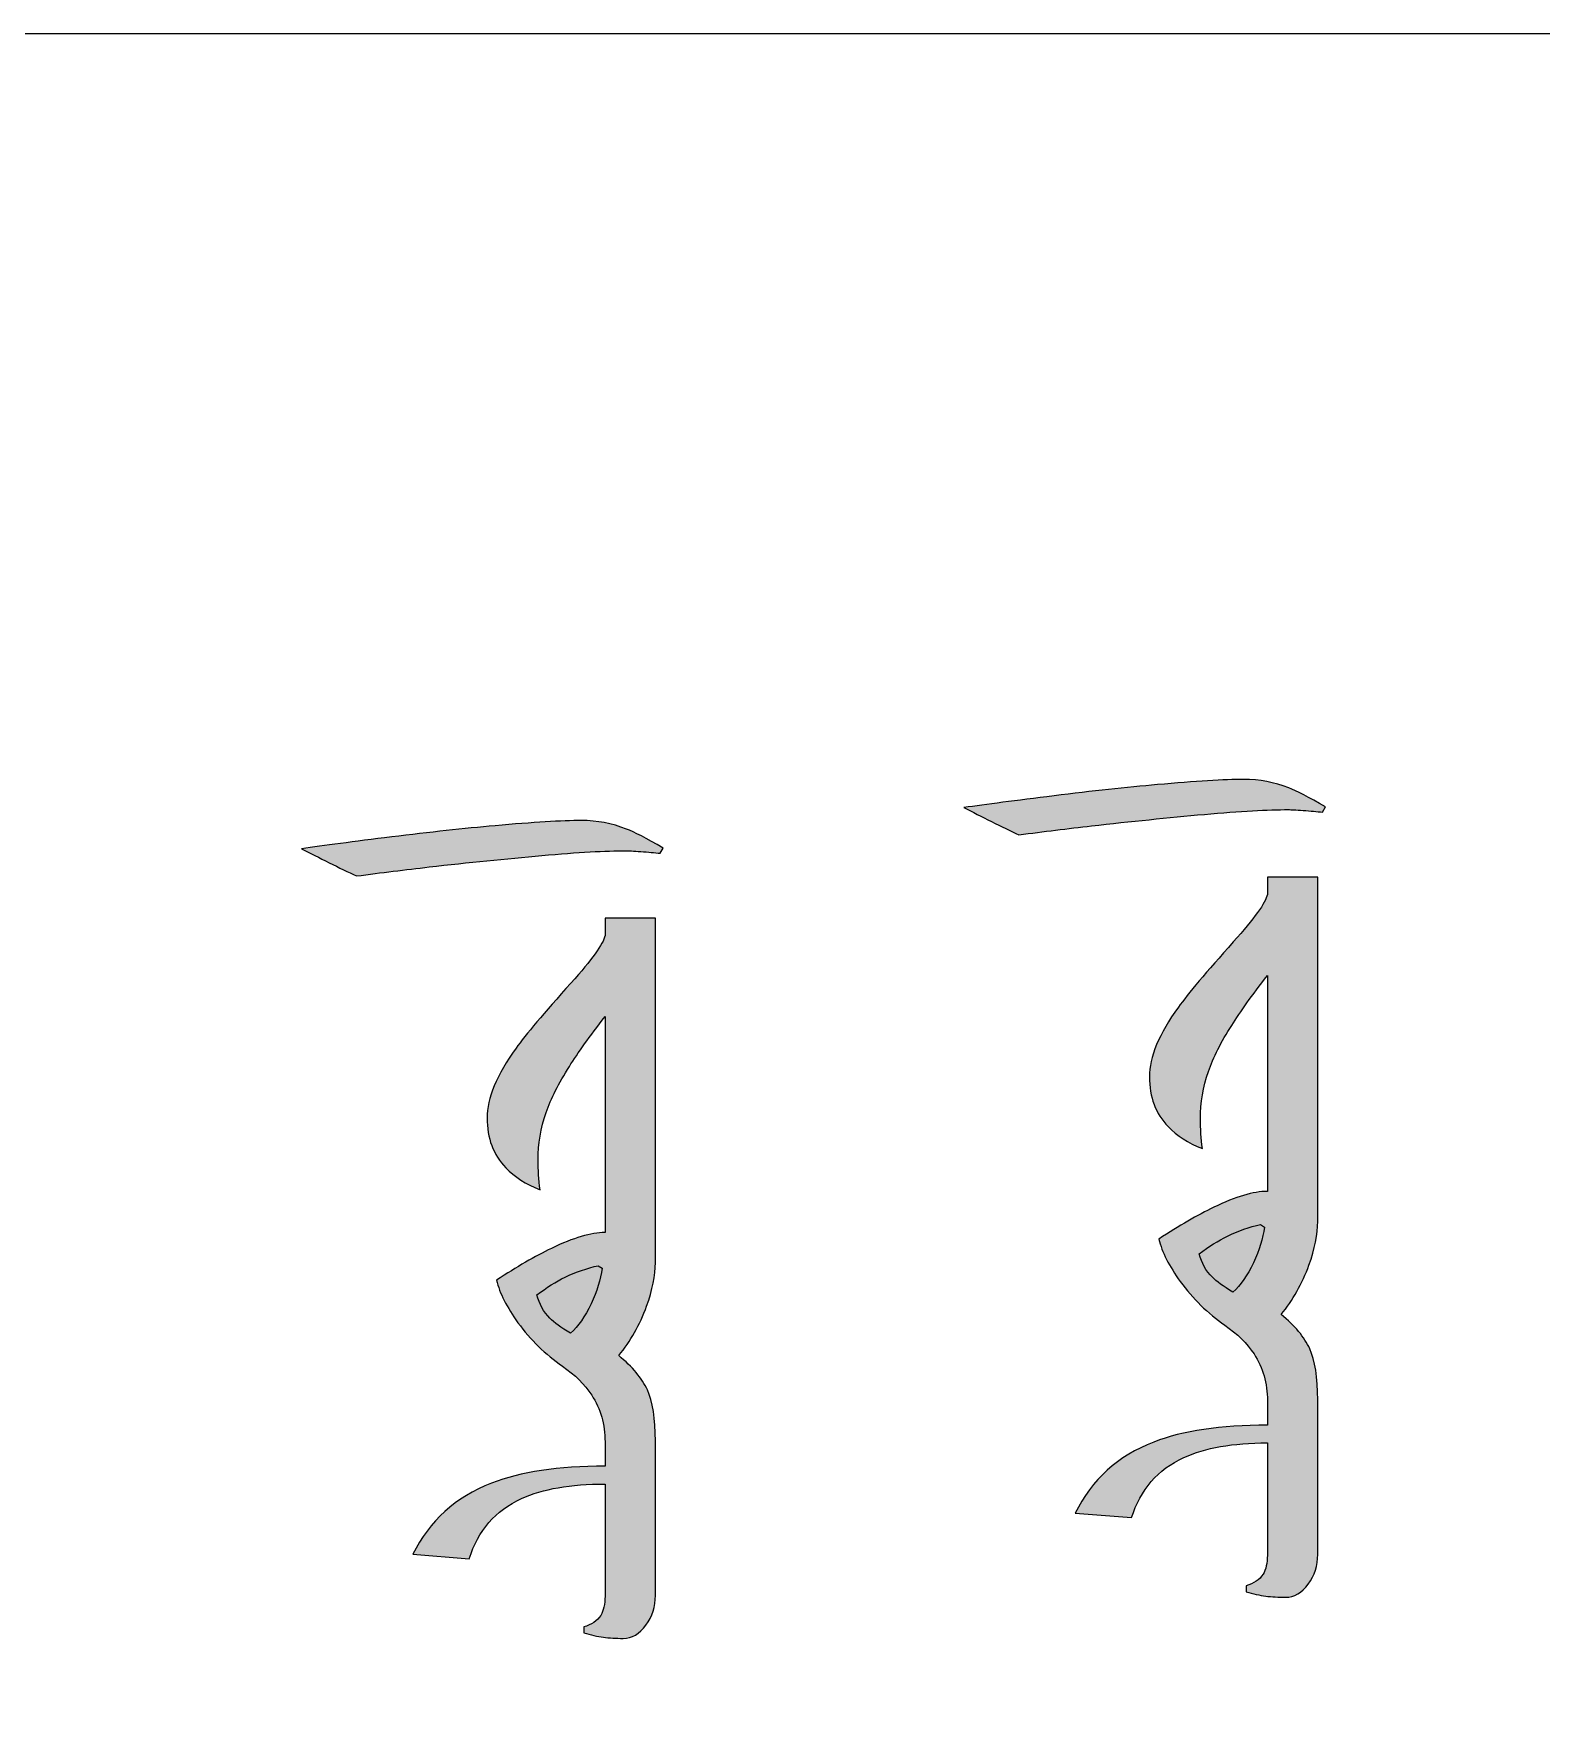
# Model space of a CAD drawing. Header units: millimetres. Extents: x -114 to 68, y -982 to -634.
# Drawn here: x -43.26 to -21.73, y -658.49 to -634.46 of the extents above; entities that cross this region are included whole.
import ezdxf

# ---------------------------------------------------------------- set-up
doc = ezdxf.new("R2010")
doc.units = ezdxf.units.MM
doc.header["$MEASUREMENT"] = 0
doc.layers.add('Layer 1', color=7, linetype='Continuous')

msp = doc.modelspace()

# ---------------------------------------------------------------- hatches: boundary and pattern name
at = {"layer": 'Layer 1', "true_color": 0x2b2a29}
h = msp.add_hatch(color=250, dxfattribs=at)
edge = h.paths.add_edge_path()
edge.add_spline(control_points=[(-25.9797, -645.1088), (-25.7595, -645.1088), (-25.545, -645.1497), (-25.339, -645.2302), (-25.2289, -645.2725), (-25.054, -645.3628), (-24.8141, -645.5025), (-24.8141, -645.5025), (-24.855, -645.5773), (-24.855, -645.5773), (-24.9354, -645.5674), (-25.0271, -645.5589), (-25.133, -645.5519), (-25.2374, -645.5448), (-25.308, -645.5406), (-25.3432, -645.5406), (-25.6297, -645.5406), (-26.0305, -645.5632), (-26.5441, -645.6083), (-27.0577, -645.6549), (-27.594, -645.7085), (-28.1542, -645.772), (-28.4929, -645.8115), (-28.8386, -645.8539), (-29.1914, -645.9004), (-29.3127, -645.8454), (-29.4425, -645.7819), (-29.5836, -645.7113), (-29.7233, -645.6408), (-29.8546, -645.5745), (-29.9788, -645.511), (-29.6655, -645.4672), (-29.2351, -645.4108), (-28.6904, -645.343), (-28.1443, -645.2753), (-27.6532, -645.2217), (-27.2144, -645.1836), (-26.6697, -645.1342), (-26.2576, -645.1088), (-25.9797, -645.1088)], knot_values=[0, 0, 0, 0, 0.0769231, 0.0769231, 0.0769231, 0.1538462, 0.1538462, 0.1538462, 0.2307692, 0.2307692, 0.2307692, 0.3076923, 0.3076923, 0.3076923, 0.3846154, 0.3846154, 0.3846154, 0.4615385, 0.4615385, 0.4615385, 0.5384615, 0.5384615, 0.5384615, 0.6153846, 0.6153846, 0.6153846, 0.6923077, 0.6923077, 0.6923077, 0.7692308, 0.7692308, 0.7692308, 0.8461538, 0.8461538, 0.8461538, 0.9230769, 0.9230769, 0.9230769, 1, 1, 1, 1], degree=3, periodic=1)
h = msp.add_hatch(color=250, dxfattribs=at)
edge = h.paths.add_edge_path()
edge.add_spline(control_points=[(-35.4384, -645.6959), (-35.2182, -645.6959), (-35.0037, -645.7368), (-34.7977, -645.8173), (-34.6876, -645.8596), (-34.5127, -645.9499), (-34.2728, -646.0896), (-34.2728, -646.0896), (-34.3137, -646.1644), (-34.3137, -646.1644), (-34.3941, -646.1545), (-34.4858, -646.146), (-34.5917, -646.139), (-34.6961, -646.1319), (-34.7667, -646.1277), (-34.8019, -646.1277), (-35.0884, -646.1277), (-35.4892, -646.1503), (-36.0028, -646.1954), (-36.5164, -646.242), (-37.0527, -646.2956), (-37.6129, -646.3591), (-37.9516, -646.3986), (-38.2973, -646.441), (-38.6501, -646.4875), (-38.7714, -646.4325), (-38.9012, -646.369), (-39.0423, -646.2984), (-39.182, -646.2279), (-39.3133, -646.1616), (-39.4375, -646.0981), (-39.1242, -646.0543), (-38.6938, -645.9979), (-38.1491, -645.9301), (-37.603, -645.8624), (-37.1119, -645.8088), (-36.6731, -645.7707), (-36.1284, -645.7213), (-35.7163, -645.6959), (-35.4384, -645.6959)], knot_values=[0, 0, 0, 0, 0.0769231, 0.0769231, 0.0769231, 0.1538462, 0.1538462, 0.1538462, 0.2307692, 0.2307692, 0.2307692, 0.3076923, 0.3076923, 0.3076923, 0.3846154, 0.3846154, 0.3846154, 0.4615385, 0.4615385, 0.4615385, 0.5384615, 0.5384615, 0.5384615, 0.6153846, 0.6153846, 0.6153846, 0.6923077, 0.6923077, 0.6923077, 0.7692308, 0.7692308, 0.7692308, 0.8461538, 0.8461538, 0.8461538, 0.9230769, 0.9230769, 0.9230769, 1, 1, 1, 1], degree=3, periodic=1)
h = msp.add_hatch(color=250, dxfattribs=at)
edge = h.paths.add_edge_path()
edge.add_spline(control_points=[(-24.9241, -654.3304), (-24.9241, -654.3304), (-24.9241, -654.6155), (-24.9241, -654.6155), (-24.9241, -654.6155), (-24.9241, -656.1776), (-24.9241, -656.1776), (-24.9241, -656.3342), (-24.9693, -656.4753), (-25.061, -656.6009), (-25.1513, -656.7251), (-25.2586, -656.7886), (-25.3828, -656.7886), (-25.4872, -656.7886), (-25.5817, -656.7829), (-25.6678, -656.7717), (-25.7525, -656.7604), (-25.847, -656.7392), (-25.9486, -656.7096), (-25.9486, -656.7096), (-25.9486, -656.6249), (-25.9486, -656.6249), (-25.8357, -656.5939), (-25.7553, -656.5388), (-25.7059, -656.4598), (-25.665, -656.3935), (-25.6438, -656.3018), (-25.6438, -656.186), (-25.6438, -656.186), (-25.6438, -654.6155), (-25.6438, -654.6155), (-25.6438, -654.6155), (-25.6438, -654.5844), (-25.6438, -654.5844), (-26.1377, -654.5844), (-26.5342, -654.6536), (-26.8348, -654.7919), (-27.2087, -654.964), (-27.4585, -655.2505), (-27.5827, -655.6512), (-27.5827, -655.6512), (-28.387, -655.5877), (-28.387, -655.5877), (-28.1528, -655.1094), (-27.7788, -654.7707), (-27.2652, -654.5717), (-26.8517, -654.4109), (-26.3113, -654.3304), (-25.6438, -654.3304), (-25.6438, -654.3304), (-25.6438, -653.9833), (-25.6438, -653.9833), (-25.6438, -653.7321), (-25.7073, -653.5092), (-25.8343, -653.3144), (-25.9345, -653.162), (-26.0728, -653.0251), (-26.2534, -652.901), (-26.4961, -652.733), (-26.7078, -652.5256), (-26.887, -652.2801), (-27.0465, -652.0599), (-27.1495, -651.8581), (-27.1932, -651.6733), (-26.9039, -651.4828), (-26.6429, -651.3318), (-26.41, -651.2189), (-26.0954, -651.0679), (-25.84, -650.9917), (-25.6452, -650.9917), (-25.6452, -650.9917), (-25.6438, -650.9917), (-25.6438, -650.9917), (-25.6438, -650.9917), (-25.6438, -647.9098), (-25.6438, -647.9098), (-25.8625, -648.1906), (-26.0319, -648.4277), (-26.1532, -648.621), (-26.3056, -648.8609), (-26.4157, -649.0796), (-26.4848, -649.2786), (-26.5624, -649.5016), (-26.6005, -649.7273), (-26.6005, -649.9559), (-26.6005, -650.0971), (-26.5907, -650.2382), (-26.5709, -650.3821), (-26.7741, -650.3017), (-26.9378, -650.1972), (-27.0606, -650.0674), (-27.2398, -649.8812), (-27.3287, -649.6441), (-27.3287, -649.3562), (-27.3287, -649.0754), (-27.1904, -648.7438), (-26.9152, -648.36), (-26.7783, -648.1709), (-26.5159, -647.8604), (-26.1306, -647.43), (-25.8315, -647.097), (-25.6692, -646.8712), (-25.6438, -646.7527), (-25.6438, -646.7527), (-25.6438, -646.5043), (-25.6438, -646.5043), (-25.6438, -646.5043), (-24.9241, -646.5043), (-24.9241, -646.5043), (-24.9241, -646.5043), (-24.9241, -650.9917), (-24.9241, -650.9917), (-24.9241, -650.9917), (-24.9241, -651.2796), (-24.9241, -651.2796), (-24.9241, -651.2796), (-24.9241, -651.4207), (-24.9241, -651.4207), (-24.9241, -651.6056), (-24.9665, -651.813), (-25.0497, -652.0444), (-25.1457, -652.3111), (-25.2797, -652.5454), (-25.4491, -652.75), (-25.2515, -652.9094), (-25.1146, -653.0731), (-25.0384, -653.2396), (-24.9622, -653.4061), (-24.9241, -653.6503), (-24.9241, -653.9706), (-24.9241, -653.9706), (-24.9241, -654.3304), (-24.9241, -654.3304)], knot_values=[0, 0, 0, 0, 0.0227273, 0.0227273, 0.0227273, 0.0454545, 0.0454545, 0.0454545, 0.0681818, 0.0681818, 0.0681818, 0.0909091, 0.0909091, 0.0909091, 0.1136364, 0.1136364, 0.1136364, 0.1363636, 0.1363636, 0.1363636, 0.1590909, 0.1590909, 0.1590909, 0.1818182, 0.1818182, 0.1818182, 0.2045455, 0.2045455, 0.2045455, 0.2272727, 0.2272727, 0.2272727, 0.25, 0.25, 0.25, 0.2727273, 0.2727273, 0.2727273, 0.2954545, 0.2954545, 0.2954545, 0.3181818, 0.3181818, 0.3181818, 0.3409091, 0.3409091, 0.3409091, 0.3636364, 0.3636364, 0.3636364, 0.3863636, 0.3863636, 0.3863636, 0.4090909, 0.4090909, 0.4090909, 0.4318182, 0.4318182, 0.4318182, 0.4545455, 0.4545455, 0.4545455, 0.4772727, 0.4772727, 0.4772727, 0.5, 0.5, 0.5, 0.5227273, 0.5227273, 0.5227273, 0.5454545, 0.5454545, 0.5454545, 0.5681818, 0.5681818, 0.5681818, 0.5909091, 0.5909091, 0.5909091, 0.6136364, 0.6136364, 0.6136364, 0.6363636, 0.6363636, 0.6363636, 0.6590909, 0.6590909, 0.6590909, 0.6818182, 0.6818182, 0.6818182, 0.7045455, 0.7045455, 0.7045455, 0.7272727, 0.7272727, 0.7272727, 0.75, 0.75, 0.75, 0.7727273, 0.7727273, 0.7727273, 0.7954545, 0.7954545, 0.7954545, 0.8181818, 0.8181818, 0.8181818, 0.8409091, 0.8409091, 0.8409091, 0.8636364, 0.8636364, 0.8636364, 0.8863636, 0.8863636, 0.8863636, 0.9090909, 0.9090909, 0.9090909, 0.9318182, 0.9318182, 0.9318182, 0.9545455, 0.9545455, 0.9545455, 0.9772727, 0.9772727, 0.9772727, 1, 1, 1, 1], degree=3, periodic=1)
h = msp.add_hatch(color=250, dxfattribs=at)
edge = h.paths.add_edge_path()
edge.add_spline(control_points=[(-34.3828, -654.9175), (-34.3828, -654.9175), (-34.3828, -655.2026), (-34.3828, -655.2026), (-34.3828, -655.2026), (-34.3828, -656.7647), (-34.3828, -656.7647), (-34.3828, -656.9213), (-34.428, -657.0624), (-34.5197, -657.188), (-34.61, -657.3122), (-34.7173, -657.3757), (-34.8415, -657.3757), (-34.9459, -657.3757), (-35.0404, -657.37), (-35.1265, -657.3588), (-35.2112, -657.3475), (-35.3057, -657.3263), (-35.4073, -657.2967), (-35.4073, -657.2967), (-35.4073, -657.212), (-35.4073, -657.212), (-35.2944, -657.181), (-35.214, -657.1259), (-35.1646, -657.0469), (-35.1237, -656.9806), (-35.1025, -656.8889), (-35.1025, -656.7731), (-35.1025, -656.7731), (-35.1025, -655.2026), (-35.1025, -655.2026), (-35.1025, -655.2026), (-35.1025, -655.1715), (-35.1025, -655.1715), (-35.5964, -655.1715), (-35.9929, -655.2407), (-36.2935, -655.379), (-36.6674, -655.5511), (-36.9172, -655.8376), (-37.0414, -656.2383), (-37.0414, -656.2383), (-37.8457, -656.1748), (-37.8457, -656.1748), (-37.6115, -655.6965), (-37.2375, -655.3578), (-36.7239, -655.1588), (-36.3104, -654.998), (-35.77, -654.9175), (-35.1025, -654.9175), (-35.1025, -654.9175), (-35.1025, -654.5704), (-35.1025, -654.5704), (-35.1025, -654.3192), (-35.166, -654.0963), (-35.293, -653.9015), (-35.3932, -653.7491), (-35.5315, -653.6122), (-35.7121, -653.4881), (-35.9548, -653.3201), (-36.1665, -653.1127), (-36.3457, -652.8672), (-36.5052, -652.647), (-36.6082, -652.4452), (-36.6519, -652.2604), (-36.3626, -652.0699), (-36.1016, -651.9189), (-35.8687, -651.806), (-35.5541, -651.655), (-35.2987, -651.5788), (-35.1039, -651.5788), (-35.1039, -651.5788), (-35.1025, -651.5788), (-35.1025, -651.5788), (-35.1025, -651.5788), (-35.1025, -648.4969), (-35.1025, -648.4969), (-35.3212, -648.7777), (-35.4906, -649.0148), (-35.6119, -649.2081), (-35.7643, -649.448), (-35.8744, -649.6667), (-35.9435, -649.8657), (-36.0211, -650.0887), (-36.0592, -650.3144), (-36.0592, -650.543), (-36.0592, -650.6842), (-36.0494, -650.8253), (-36.0296, -650.9692), (-36.2328, -650.8888), (-36.3965, -650.7843), (-36.5193, -650.6545), (-36.6985, -650.4683), (-36.7874, -650.2312), (-36.7874, -649.9433), (-36.7874, -649.6625), (-36.6491, -649.3309), (-36.3739, -648.9471), (-36.237, -648.758), (-35.9746, -648.4475), (-35.5893, -648.0171), (-35.2902, -647.6841), (-35.1279, -647.4583), (-35.1025, -647.3398), (-35.1025, -647.3398), (-35.1025, -647.0914), (-35.1025, -647.0914), (-35.1025, -647.0914), (-34.3828, -647.0914), (-34.3828, -647.0914), (-34.3828, -647.0914), (-34.3828, -651.5788), (-34.3828, -651.5788), (-34.3828, -651.5788), (-34.3828, -651.8667), (-34.3828, -651.8667), (-34.3828, -651.8667), (-34.3828, -652.0078), (-34.3828, -652.0078), (-34.3828, -652.1927), (-34.4252, -652.4001), (-34.5084, -652.6315), (-34.6044, -652.8982), (-34.7384, -653.1325), (-34.9078, -653.3371), (-34.7102, -653.4965), (-34.5733, -653.6602), (-34.4971, -653.8267), (-34.4209, -653.9932), (-34.3828, -654.2374), (-34.3828, -654.5577), (-34.3828, -654.5577), (-34.3828, -654.9175), (-34.3828, -654.9175)], knot_values=[0, 0, 0, 0, 0.0227273, 0.0227273, 0.0227273, 0.0454545, 0.0454545, 0.0454545, 0.0681818, 0.0681818, 0.0681818, 0.0909091, 0.0909091, 0.0909091, 0.1136364, 0.1136364, 0.1136364, 0.1363636, 0.1363636, 0.1363636, 0.1590909, 0.1590909, 0.1590909, 0.1818182, 0.1818182, 0.1818182, 0.2045455, 0.2045455, 0.2045455, 0.2272727, 0.2272727, 0.2272727, 0.25, 0.25, 0.25, 0.2727273, 0.2727273, 0.2727273, 0.2954545, 0.2954545, 0.2954545, 0.3181818, 0.3181818, 0.3181818, 0.3409091, 0.3409091, 0.3409091, 0.3636364, 0.3636364, 0.3636364, 0.3863636, 0.3863636, 0.3863636, 0.4090909, 0.4090909, 0.4090909, 0.4318182, 0.4318182, 0.4318182, 0.4545455, 0.4545455, 0.4545455, 0.4772727, 0.4772727, 0.4772727, 0.5, 0.5, 0.5, 0.5227273, 0.5227273, 0.5227273, 0.5454545, 0.5454545, 0.5454545, 0.5681818, 0.5681818, 0.5681818, 0.5909091, 0.5909091, 0.5909091, 0.6136364, 0.6136364, 0.6136364, 0.6363636, 0.6363636, 0.6363636, 0.6590909, 0.6590909, 0.6590909, 0.6818182, 0.6818182, 0.6818182, 0.7045455, 0.7045455, 0.7045455, 0.7272727, 0.7272727, 0.7272727, 0.75, 0.75, 0.75, 0.7727273, 0.7727273, 0.7727273, 0.7954545, 0.7954545, 0.7954545, 0.8181818, 0.8181818, 0.8181818, 0.8409091, 0.8409091, 0.8409091, 0.8636364, 0.8636364, 0.8636364, 0.8863636, 0.8863636, 0.8863636, 0.9090909, 0.9090909, 0.9090909, 0.9318182, 0.9318182, 0.9318182, 0.9545455, 0.9545455, 0.9545455, 0.9772727, 0.9772727, 0.9772727, 1, 1, 1, 1], degree=3, periodic=1)
h = msp.add_hatch(color=250, dxfattribs=at)
edge = h.paths.add_edge_path()
edge.add_spline(control_points=[(-25.7398, -651.4659), (-25.9006, -651.5011), (-26.0587, -651.5562), (-26.2139, -651.631), (-26.3451, -651.6945), (-26.4792, -651.7791), (-26.6175, -651.8835), (-26.5836, -652.0148), (-26.5215, -652.1263), (-26.4298, -652.2166), (-26.3719, -652.2772), (-26.2732, -652.3492), (-26.1349, -652.4311), (-26.0262, -652.3323), (-25.9303, -652.1926), (-25.8442, -652.012), (-25.7581, -651.8327), (-25.7059, -651.662), (-25.6861, -651.5025), (-25.6861, -651.5025), (-25.7398, -651.4659), (-25.7398, -651.4659)], knot_values=[0, 0, 0, 0, 0.1428571, 0.1428571, 0.1428571, 0.2857143, 0.2857143, 0.2857143, 0.4285714, 0.4285714, 0.4285714, 0.5714286, 0.5714286, 0.5714286, 0.7142857, 0.7142857, 0.7142857, 0.8571429, 0.8571429, 0.8571429, 1, 1, 1, 1], degree=3, periodic=1)
h = msp.add_hatch(color=250, dxfattribs=at)
edge = h.paths.add_edge_path()
edge.add_spline(control_points=[(-35.1985, -652.053), (-35.3593, -652.0882), (-35.5174, -652.1433), (-35.6726, -652.2181), (-35.8038, -652.2816), (-35.9379, -652.3662), (-36.0762, -652.4706), (-36.0423, -652.6019), (-35.9802, -652.7134), (-35.8885, -652.8037), (-35.8306, -652.8643), (-35.7319, -652.9363), (-35.5936, -653.0182), (-35.4849, -652.9194), (-35.389, -652.7797), (-35.3029, -652.5991), (-35.2168, -652.4198), (-35.1646, -652.2491), (-35.1448, -652.0896), (-35.1448, -652.0896), (-35.1985, -652.053), (-35.1985, -652.053)], knot_values=[0, 0, 0, 0, 0.1428571, 0.1428571, 0.1428571, 0.2857143, 0.2857143, 0.2857143, 0.4285714, 0.4285714, 0.4285714, 0.5714286, 0.5714286, 0.5714286, 0.7142857, 0.7142857, 0.7142857, 0.8571429, 0.8571429, 0.8571429, 1, 1, 1, 1], degree=3, periodic=1)

# ---------------------------------------------------------------- linework, layer by layer
at = {"layer": 'Layer 1', "color": 230, "lineweight": 20}
msp.add_open_spline([(-109.4153, -724.459), (-109.4153, -724.459), (60.5847, -724.459), (60.5847, -724.459), (63.3347, -724.459), (65.5847, -722.2089), (65.5847, -719.4589), (65.5847, -719.4589), (65.5847, -639.4591), (65.5847, -639.4591), (65.5847, -636.7091), (63.3347, -634.459), (60.5847, -634.459), (60.5847, -634.459), (-109.4153, -634.459), (-109.4153, -634.459), (-112.1653, -634.459), (-114.4153, -636.7091), (-114.4153, -639.4591), (-114.4153, -639.4591), (-114.4153, -719.4589), (-114.4153, -719.4589), (-114.4153, -722.2089), (-112.1653, -724.459), (-109.4153, -724.459)], degree=3, knots=[0, 0, 0, 0, 0.125, 0.125, 0.125, 0.25, 0.25, 0.25, 0.375, 0.375, 0.375, 0.5, 0.5, 0.5, 0.625, 0.625, 0.625, 0.75, 0.75, 0.75, 0.875, 0.875, 0.875, 1, 1, 1, 1], dxfattribs=at)
msp.add_open_spline([(-109.4153, -724.459), (-109.4153, -724.459), (60.5847, -724.459), (60.5847, -724.459), (63.3347, -724.459), (65.5847, -722.2089), (65.5847, -719.4589), (65.5847, -719.4589), (65.5847, -639.4591), (65.5847, -639.4591), (65.5847, -636.7091), (63.3347, -634.459), (60.5847, -634.459), (60.5847, -634.459), (-109.4153, -634.459), (-109.4153, -634.459), (-112.1653, -634.459), (-114.4153, -636.7091), (-114.4153, -639.4591), (-114.4153, -639.4591), (-114.4153, -719.4589), (-114.4153, -719.4589), (-114.4153, -722.2089), (-112.1653, -724.459), (-109.4153, -724.459)], degree=3, knots=[0, 0, 0, 0, 0.125, 0.125, 0.125, 0.25, 0.25, 0.25, 0.375, 0.375, 0.375, 0.5, 0.5, 0.5, 0.625, 0.625, 0.625, 0.75, 0.75, 0.75, 0.875, 0.875, 0.875, 1, 1, 1, 1], dxfattribs=at)
msp.add_open_spline([(-109.4153, -724.459), (-109.4153, -724.459), (60.5847, -724.459), (60.5847, -724.459), (63.3347, -724.459), (65.5847, -722.2089), (65.5847, -719.4589), (65.5847, -719.4589), (65.5847, -639.4591), (65.5847, -639.4591), (65.5847, -636.7091), (63.3347, -634.459), (60.5847, -634.459), (60.5847, -634.459), (-109.4153, -634.459), (-109.4153, -634.459), (-112.1653, -634.459), (-114.4153, -636.7091), (-114.4153, -639.4591), (-114.4153, -639.4591), (-114.4153, -719.4589), (-114.4153, -719.4589), (-114.4153, -722.2089), (-112.1653, -724.459), (-109.4153, -724.459)], degree=3, knots=[0, 0, 0, 0, 0.125, 0.125, 0.125, 0.25, 0.25, 0.25, 0.375, 0.375, 0.375, 0.5, 0.5, 0.5, 0.625, 0.625, 0.625, 0.75, 0.75, 0.75, 0.875, 0.875, 0.875, 1, 1, 1, 1], dxfattribs=at)
msp.add_open_spline([(-109.4153, -724.459), (-109.4153, -724.459), (60.5847, -724.459), (60.5847, -724.459), (63.3347, -724.459), (65.5847, -722.2089), (65.5847, -719.4589), (65.5847, -719.4589), (65.5847, -639.4591), (65.5847, -639.4591), (65.5847, -636.7091), (63.3347, -634.459), (60.5847, -634.459), (60.5847, -634.459), (-109.4153, -634.459), (-109.4153, -634.459), (-112.1653, -634.459), (-114.4153, -636.7091), (-114.4153, -639.4591), (-114.4153, -639.4591), (-114.4153, -719.4589), (-114.4153, -719.4589), (-114.4153, -722.2089), (-112.1653, -724.459), (-109.4153, -724.459)], degree=3, knots=[0, 0, 0, 0, 0.125, 0.125, 0.125, 0.25, 0.25, 0.25, 0.375, 0.375, 0.375, 0.5, 0.5, 0.5, 0.625, 0.625, 0.625, 0.75, 0.75, 0.75, 0.875, 0.875, 0.875, 1, 1, 1, 1], dxfattribs=at)
at = {"layer": 'Layer 1', "color": 250}
for points, knots in [([(-25.9797, -645.1088), (-25.7595, -645.1088), (-25.545, -645.1497), (-25.339, -645.2302), (-25.2289, -645.2725), (-25.054, -645.3628), (-24.8141, -645.5025), (-24.8141, -645.5025), (-24.855, -645.5773), (-24.855, -645.5773), (-24.9354, -645.5674), (-25.0271, -645.5589), (-25.133, -645.5519), (-25.2374, -645.5448), (-25.308, -645.5406), (-25.3432, -645.5406), (-25.6297, -645.5406), (-26.0305, -645.5632), (-26.5441, -645.6083), (-27.0577, -645.6549), (-27.594, -645.7085), (-28.1542, -645.772), (-28.4929, -645.8115), (-28.8386, -645.8539), (-29.1914, -645.9004), (-29.3127, -645.8454), (-29.4425, -645.7819), (-29.5836, -645.7113), (-29.7233, -645.6408), (-29.8546, -645.5745), (-29.9788, -645.511), (-29.6655, -645.4672), (-29.2351, -645.4108), (-28.6904, -645.343), (-28.1443, -645.2753), (-27.6532, -645.2217), (-27.2144, -645.1836), (-26.6697, -645.1342), (-26.2576, -645.1088), (-25.9797, -645.1088)], [0, 0, 0, 0, 0.0769231, 0.0769231, 0.0769231, 0.1538462, 0.1538462, 0.1538462, 0.2307692, 0.2307692, 0.2307692, 0.3076923, 0.3076923, 0.3076923, 0.3846154, 0.3846154, 0.3846154, 0.4615385, 0.4615385, 0.4615385, 0.5384615, 0.5384615, 0.5384615, 0.6153846, 0.6153846, 0.6153846, 0.6923077, 0.6923077, 0.6923077, 0.7692308, 0.7692308, 0.7692308, 0.8461538, 0.8461538, 0.8461538, 0.9230769, 0.9230769, 0.9230769, 1, 1, 1, 1]), ([(-35.4384, -645.6959), (-35.2182, -645.6959), (-35.0037, -645.7368), (-34.7977, -645.8173), (-34.6876, -645.8596), (-34.5127, -645.9499), (-34.2728, -646.0896), (-34.2728, -646.0896), (-34.3137, -646.1644), (-34.3137, -646.1644), (-34.3941, -646.1545), (-34.4858, -646.146), (-34.5917, -646.139), (-34.6961, -646.1319), (-34.7667, -646.1277), (-34.8019, -646.1277), (-35.0884, -646.1277), (-35.4892, -646.1503), (-36.0028, -646.1954), (-36.5164, -646.242), (-37.0527, -646.2956), (-37.6129, -646.3591), (-37.9516, -646.3986), (-38.2973, -646.441), (-38.6501, -646.4875), (-38.7714, -646.4325), (-38.9012, -646.369), (-39.0423, -646.2984), (-39.182, -646.2279), (-39.3133, -646.1616), (-39.4375, -646.0981), (-39.1242, -646.0543), (-38.6938, -645.9979), (-38.1491, -645.9301), (-37.603, -645.8624), (-37.1119, -645.8088), (-36.6731, -645.7707), (-36.1284, -645.7213), (-35.7163, -645.6959), (-35.4384, -645.6959)], [0, 0, 0, 0, 0.0769231, 0.0769231, 0.0769231, 0.1538462, 0.1538462, 0.1538462, 0.2307692, 0.2307692, 0.2307692, 0.3076923, 0.3076923, 0.3076923, 0.3846154, 0.3846154, 0.3846154, 0.4615385, 0.4615385, 0.4615385, 0.5384615, 0.5384615, 0.5384615, 0.6153846, 0.6153846, 0.6153846, 0.6923077, 0.6923077, 0.6923077, 0.7692308, 0.7692308, 0.7692308, 0.8461538, 0.8461538, 0.8461538, 0.9230769, 0.9230769, 0.9230769, 1, 1, 1, 1]), ([(-24.9241, -654.3304), (-24.9241, -654.3304), (-24.9241, -654.6155), (-24.9241, -654.6155), (-24.9241, -654.6155), (-24.9241, -656.1776), (-24.9241, -656.1776), (-24.9241, -656.3342), (-24.9693, -656.4753), (-25.061, -656.6009), (-25.1513, -656.7251), (-25.2586, -656.7886), (-25.3828, -656.7886), (-25.4872, -656.7886), (-25.5817, -656.7829), (-25.6678, -656.7717), (-25.7525, -656.7604), (-25.847, -656.7392), (-25.9486, -656.7096), (-25.9486, -656.7096), (-25.9486, -656.6249), (-25.9486, -656.6249), (-25.8357, -656.5939), (-25.7553, -656.5388), (-25.7059, -656.4598), (-25.665, -656.3935), (-25.6438, -656.3018), (-25.6438, -656.186), (-25.6438, -656.186), (-25.6438, -654.6155), (-25.6438, -654.6155), (-25.6438, -654.6155), (-25.6438, -654.5844), (-25.6438, -654.5844), (-26.1377, -654.5844), (-26.5342, -654.6536), (-26.8348, -654.7919), (-27.2087, -654.964), (-27.4585, -655.2505), (-27.5827, -655.6512), (-27.5827, -655.6512), (-28.387, -655.5877), (-28.387, -655.5877), (-28.1528, -655.1094), (-27.7788, -654.7707), (-27.2652, -654.5717), (-26.8517, -654.4109), (-26.3113, -654.3304), (-25.6438, -654.3304), (-25.6438, -654.3304), (-25.6438, -653.9833), (-25.6438, -653.9833), (-25.6438, -653.7321), (-25.7073, -653.5092), (-25.8343, -653.3144), (-25.9345, -653.162), (-26.0728, -653.0251), (-26.2534, -652.901), (-26.4961, -652.733), (-26.7078, -652.5256), (-26.887, -652.2801), (-27.0465, -652.0599), (-27.1495, -651.8581), (-27.1932, -651.6733), (-26.9039, -651.4828), (-26.6429, -651.3318), (-26.41, -651.2189), (-26.0954, -651.0679), (-25.84, -650.9917), (-25.6452, -650.9917), (-25.6452, -650.9917), (-25.6438, -650.9917), (-25.6438, -650.9917), (-25.6438, -650.9917), (-25.6438, -647.9098), (-25.6438, -647.9098), (-25.8625, -648.1906), (-26.0319, -648.4277), (-26.1532, -648.621), (-26.3056, -648.8609), (-26.4157, -649.0796), (-26.4848, -649.2786), (-26.5624, -649.5016), (-26.6005, -649.7273), (-26.6005, -649.9559), (-26.6005, -650.0971), (-26.5907, -650.2382), (-26.5709, -650.3821), (-26.7741, -650.3017), (-26.9378, -650.1972), (-27.0606, -650.0674), (-27.2398, -649.8812), (-27.3287, -649.6441), (-27.3287, -649.3562), (-27.3287, -649.0754), (-27.1904, -648.7438), (-26.9152, -648.36), (-26.7783, -648.1709), (-26.5159, -647.8604), (-26.1306, -647.43), (-25.8315, -647.097), (-25.6692, -646.8712), (-25.6438, -646.7527), (-25.6438, -646.7527), (-25.6438, -646.5043), (-25.6438, -646.5043), (-25.6438, -646.5043), (-24.9241, -646.5043), (-24.9241, -646.5043), (-24.9241, -646.5043), (-24.9241, -650.9917), (-24.9241, -650.9917), (-24.9241, -650.9917), (-24.9241, -651.2796), (-24.9241, -651.2796), (-24.9241, -651.2796), (-24.9241, -651.4207), (-24.9241, -651.4207), (-24.9241, -651.6056), (-24.9665, -651.813), (-25.0497, -652.0444), (-25.1457, -652.3111), (-25.2797, -652.5454), (-25.4491, -652.75), (-25.2515, -652.9094), (-25.1146, -653.0731), (-25.0384, -653.2396), (-24.9622, -653.4061), (-24.9241, -653.6503), (-24.9241, -653.9706), (-24.9241, -653.9706), (-24.9241, -654.3304), (-24.9241, -654.3304)], [0, 0, 0, 0, 0.0227273, 0.0227273, 0.0227273, 0.0454545, 0.0454545, 0.0454545, 0.0681818, 0.0681818, 0.0681818, 0.0909091, 0.0909091, 0.0909091, 0.1136364, 0.1136364, 0.1136364, 0.1363636, 0.1363636, 0.1363636, 0.1590909, 0.1590909, 0.1590909, 0.1818182, 0.1818182, 0.1818182, 0.2045455, 0.2045455, 0.2045455, 0.2272727, 0.2272727, 0.2272727, 0.25, 0.25, 0.25, 0.2727273, 0.2727273, 0.2727273, 0.2954545, 0.2954545, 0.2954545, 0.3181818, 0.3181818, 0.3181818, 0.3409091, 0.3409091, 0.3409091, 0.3636364, 0.3636364, 0.3636364, 0.3863636, 0.3863636, 0.3863636, 0.4090909, 0.4090909, 0.4090909, 0.4318182, 0.4318182, 0.4318182, 0.4545455, 0.4545455, 0.4545455, 0.4772727, 0.4772727, 0.4772727, 0.5, 0.5, 0.5, 0.5227273, 0.5227273, 0.5227273, 0.5454545, 0.5454545, 0.5454545, 0.5681818, 0.5681818, 0.5681818, 0.5909091, 0.5909091, 0.5909091, 0.6136364, 0.6136364, 0.6136364, 0.6363636, 0.6363636, 0.6363636, 0.6590909, 0.6590909, 0.6590909, 0.6818182, 0.6818182, 0.6818182, 0.7045455, 0.7045455, 0.7045455, 0.7272727, 0.7272727, 0.7272727, 0.75, 0.75, 0.75, 0.7727273, 0.7727273, 0.7727273, 0.7954545, 0.7954545, 0.7954545, 0.8181818, 0.8181818, 0.8181818, 0.8409091, 0.8409091, 0.8409091, 0.8636364, 0.8636364, 0.8636364, 0.8863636, 0.8863636, 0.8863636, 0.9090909, 0.9090909, 0.9090909, 0.9318182, 0.9318182, 0.9318182, 0.9545455, 0.9545455, 0.9545455, 0.9772727, 0.9772727, 0.9772727, 1, 1, 1, 1]), ([(-34.3828, -654.9175), (-34.3828, -654.9175), (-34.3828, -655.2026), (-34.3828, -655.2026), (-34.3828, -655.2026), (-34.3828, -656.7647), (-34.3828, -656.7647), (-34.3828, -656.9213), (-34.428, -657.0624), (-34.5197, -657.188), (-34.61, -657.3122), (-34.7173, -657.3757), (-34.8415, -657.3757), (-34.9459, -657.3757), (-35.0404, -657.37), (-35.1265, -657.3588), (-35.2112, -657.3475), (-35.3057, -657.3263), (-35.4073, -657.2967), (-35.4073, -657.2967), (-35.4073, -657.212), (-35.4073, -657.212), (-35.2944, -657.181), (-35.214, -657.1259), (-35.1646, -657.0469), (-35.1237, -656.9806), (-35.1025, -656.8889), (-35.1025, -656.7731), (-35.1025, -656.7731), (-35.1025, -655.2026), (-35.1025, -655.2026), (-35.1025, -655.2026), (-35.1025, -655.1715), (-35.1025, -655.1715), (-35.5964, -655.1715), (-35.9929, -655.2407), (-36.2935, -655.379), (-36.6674, -655.5511), (-36.9172, -655.8376), (-37.0414, -656.2383), (-37.0414, -656.2383), (-37.8457, -656.1748), (-37.8457, -656.1748), (-37.6115, -655.6965), (-37.2375, -655.3578), (-36.7239, -655.1588), (-36.3104, -654.998), (-35.77, -654.9175), (-35.1025, -654.9175), (-35.1025, -654.9175), (-35.1025, -654.5704), (-35.1025, -654.5704), (-35.1025, -654.3192), (-35.166, -654.0963), (-35.293, -653.9015), (-35.3932, -653.7491), (-35.5315, -653.6122), (-35.7121, -653.4881), (-35.9548, -653.3201), (-36.1665, -653.1127), (-36.3457, -652.8672), (-36.5052, -652.647), (-36.6082, -652.4452), (-36.6519, -652.2604), (-36.3626, -652.0699), (-36.1016, -651.9189), (-35.8687, -651.806), (-35.5541, -651.655), (-35.2987, -651.5788), (-35.1039, -651.5788), (-35.1039, -651.5788), (-35.1025, -651.5788), (-35.1025, -651.5788), (-35.1025, -651.5788), (-35.1025, -648.4969), (-35.1025, -648.4969), (-35.3212, -648.7777), (-35.4906, -649.0148), (-35.6119, -649.2081), (-35.7643, -649.448), (-35.8744, -649.6667), (-35.9435, -649.8657), (-36.0211, -650.0887), (-36.0592, -650.3144), (-36.0592, -650.543), (-36.0592, -650.6842), (-36.0494, -650.8253), (-36.0296, -650.9692), (-36.2328, -650.8888), (-36.3965, -650.7843), (-36.5193, -650.6545), (-36.6985, -650.4683), (-36.7874, -650.2312), (-36.7874, -649.9433), (-36.7874, -649.6625), (-36.6491, -649.3309), (-36.3739, -648.9471), (-36.237, -648.758), (-35.9746, -648.4475), (-35.5893, -648.0171), (-35.2902, -647.6841), (-35.1279, -647.4583), (-35.1025, -647.3398), (-35.1025, -647.3398), (-35.1025, -647.0914), (-35.1025, -647.0914), (-35.1025, -647.0914), (-34.3828, -647.0914), (-34.3828, -647.0914), (-34.3828, -647.0914), (-34.3828, -651.5788), (-34.3828, -651.5788), (-34.3828, -651.5788), (-34.3828, -651.8667), (-34.3828, -651.8667), (-34.3828, -651.8667), (-34.3828, -652.0078), (-34.3828, -652.0078), (-34.3828, -652.1927), (-34.4252, -652.4001), (-34.5084, -652.6315), (-34.6044, -652.8982), (-34.7384, -653.1325), (-34.9078, -653.3371), (-34.7102, -653.4965), (-34.5733, -653.6602), (-34.4971, -653.8267), (-34.4209, -653.9932), (-34.3828, -654.2374), (-34.3828, -654.5577), (-34.3828, -654.5577), (-34.3828, -654.9175), (-34.3828, -654.9175)], [0, 0, 0, 0, 0.0227273, 0.0227273, 0.0227273, 0.0454545, 0.0454545, 0.0454545, 0.0681818, 0.0681818, 0.0681818, 0.0909091, 0.0909091, 0.0909091, 0.1136364, 0.1136364, 0.1136364, 0.1363636, 0.1363636, 0.1363636, 0.1590909, 0.1590909, 0.1590909, 0.1818182, 0.1818182, 0.1818182, 0.2045455, 0.2045455, 0.2045455, 0.2272727, 0.2272727, 0.2272727, 0.25, 0.25, 0.25, 0.2727273, 0.2727273, 0.2727273, 0.2954545, 0.2954545, 0.2954545, 0.3181818, 0.3181818, 0.3181818, 0.3409091, 0.3409091, 0.3409091, 0.3636364, 0.3636364, 0.3636364, 0.3863636, 0.3863636, 0.3863636, 0.4090909, 0.4090909, 0.4090909, 0.4318182, 0.4318182, 0.4318182, 0.4545455, 0.4545455, 0.4545455, 0.4772727, 0.4772727, 0.4772727, 0.5, 0.5, 0.5, 0.5227273, 0.5227273, 0.5227273, 0.5454545, 0.5454545, 0.5454545, 0.5681818, 0.5681818, 0.5681818, 0.5909091, 0.5909091, 0.5909091, 0.6136364, 0.6136364, 0.6136364, 0.6363636, 0.6363636, 0.6363636, 0.6590909, 0.6590909, 0.6590909, 0.6818182, 0.6818182, 0.6818182, 0.7045455, 0.7045455, 0.7045455, 0.7272727, 0.7272727, 0.7272727, 0.75, 0.75, 0.75, 0.7727273, 0.7727273, 0.7727273, 0.7954545, 0.7954545, 0.7954545, 0.8181818, 0.8181818, 0.8181818, 0.8409091, 0.8409091, 0.8409091, 0.8636364, 0.8636364, 0.8636364, 0.8863636, 0.8863636, 0.8863636, 0.9090909, 0.9090909, 0.9090909, 0.9318182, 0.9318182, 0.9318182, 0.9545455, 0.9545455, 0.9545455, 0.9772727, 0.9772727, 0.9772727, 1, 1, 1, 1]), ([(-25.7398, -651.4659), (-25.9006, -651.5011), (-26.0587, -651.5562), (-26.2139, -651.631), (-26.3451, -651.6945), (-26.4792, -651.7791), (-26.6175, -651.8835), (-26.5836, -652.0148), (-26.5215, -652.1263), (-26.4298, -652.2166), (-26.3719, -652.2772), (-26.2732, -652.3492), (-26.1349, -652.4311), (-26.0262, -652.3323), (-25.9303, -652.1926), (-25.8442, -652.012), (-25.7581, -651.8327), (-25.7059, -651.662), (-25.6861, -651.5025), (-25.6861, -651.5025), (-25.7398, -651.4659), (-25.7398, -651.4659)], [0, 0, 0, 0, 0.1428571, 0.1428571, 0.1428571, 0.2857143, 0.2857143, 0.2857143, 0.4285714, 0.4285714, 0.4285714, 0.5714286, 0.5714286, 0.5714286, 0.7142857, 0.7142857, 0.7142857, 0.8571429, 0.8571429, 0.8571429, 1, 1, 1, 1]), ([(-35.1985, -652.053), (-35.3593, -652.0882), (-35.5174, -652.1433), (-35.6726, -652.2181), (-35.8038, -652.2816), (-35.9379, -652.3662), (-36.0762, -652.4706), (-36.0423, -652.6019), (-35.9802, -652.7134), (-35.8885, -652.8037), (-35.8306, -652.8643), (-35.7319, -652.9363), (-35.5936, -653.0182), (-35.4849, -652.9194), (-35.389, -652.7797), (-35.3029, -652.5991), (-35.2168, -652.4198), (-35.1646, -652.2491), (-35.1448, -652.0896), (-35.1448, -652.0896), (-35.1985, -652.053), (-35.1985, -652.053)], [0, 0, 0, 0, 0.1428571, 0.1428571, 0.1428571, 0.2857143, 0.2857143, 0.2857143, 0.4285714, 0.4285714, 0.4285714, 0.5714286, 0.5714286, 0.5714286, 0.7142857, 0.7142857, 0.7142857, 0.8571429, 0.8571429, 0.8571429, 1, 1, 1, 1])]:
    msp.add_open_spline(points, degree=3, knots=knots, dxfattribs=at)

doc.saveas('drawing.dxf')
